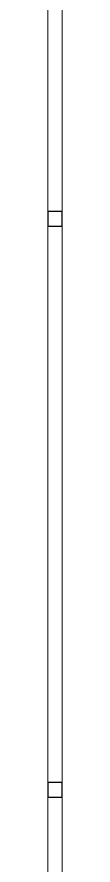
# Model space of a CAD drawing. Header units: centimetres. Extents: x -13617 to -9515, y -261 to 6553.
# Drawn here: x -11184 to -11179, y 3122.1 to 3412.5 of the extents above; entities that cross this region are included whole.
import ezdxf

# ---------------------------------------------------------------- set-up
doc = ezdxf.new("R2010")
doc.units = ezdxf.units.CM
doc.layers.add('A-GLAZ-CWMG', color=7, linetype='Continuous', lineweight=9)

# ---------------------------------------------------------------- blocks, each defined once
blk = doc.blocks.new('Rectangular Mullion - 30 x 30 mm-1793946-Planta patio maniobras')
at = {"layer": 'A-GLAZ-CWMG', "color": 254, "true_color": 0xd4d4d4}
for p, q in [((-11183.99, 5105.09), (-11183.99, 5295.56)), ((-11178.99, 5295.56), (-11178.99, 5105.09))]:
    blk.add_line(p, q, dxfattribs=at)
blk = doc.blocks.new('Rectangular Mullion - 30 x 30 mm-1797259-Planta patio maniobras')
at = {"layer": 'A-GLAZ-CWMG', "color": 253, "lineweight": 25, "true_color": 0xaaaaaa}
for p, q in [((-2.5, 2.5), (2.5, 2.5)), ((-2.5, -2.5), (-2.5, 2.5)), ((2.5, 2.5), (2.5, -2.5)), ((2.5, -2.5), (-2.5, -2.5))]:
    blk.add_line(p, q, dxfattribs=at)
blk = doc.blocks.new('PQ_RVR_ARQ-01_ZZ_ZZ_MO_T_A_rvt-1-Planta patio maniobras')
at = {"layer": 'A-GLAZ-CWMG', "color": 254, "lineweight": 18, "true_color": 0xd4d4d4}
for p in [(0, -1759.22), (0, -1954.69), (0, -2150.16)]:
    blk.add_blockref('Rectangular Mullion - 30 x 30 mm-1793946-Planta patio maniobras', p, dxfattribs=at)
at = {"layer": 'A-GLAZ-CWMG', "color": 254, "lineweight": 18, "true_color": 0xd4d4d4, "extrusion": (0, 0, -1), "rotation": 270.0000000000002}
for p in [(11181.49, 3343.37), (11181.49, 3147.9)]:
    blk.add_blockref('Rectangular Mullion - 30 x 30 mm-1797259-Planta patio maniobras', p, dxfattribs=at)

msp = doc.modelspace()

# ---------------------------------------------------------------- block references
at = {"lineweight": 5}
msp.add_blockref('PQ_RVR_ARQ-01_ZZ_ZZ_MO_T_A_rvt-1-Planta patio maniobras', (0, 0), dxfattribs=at)

doc.saveas('drawing.dxf')
